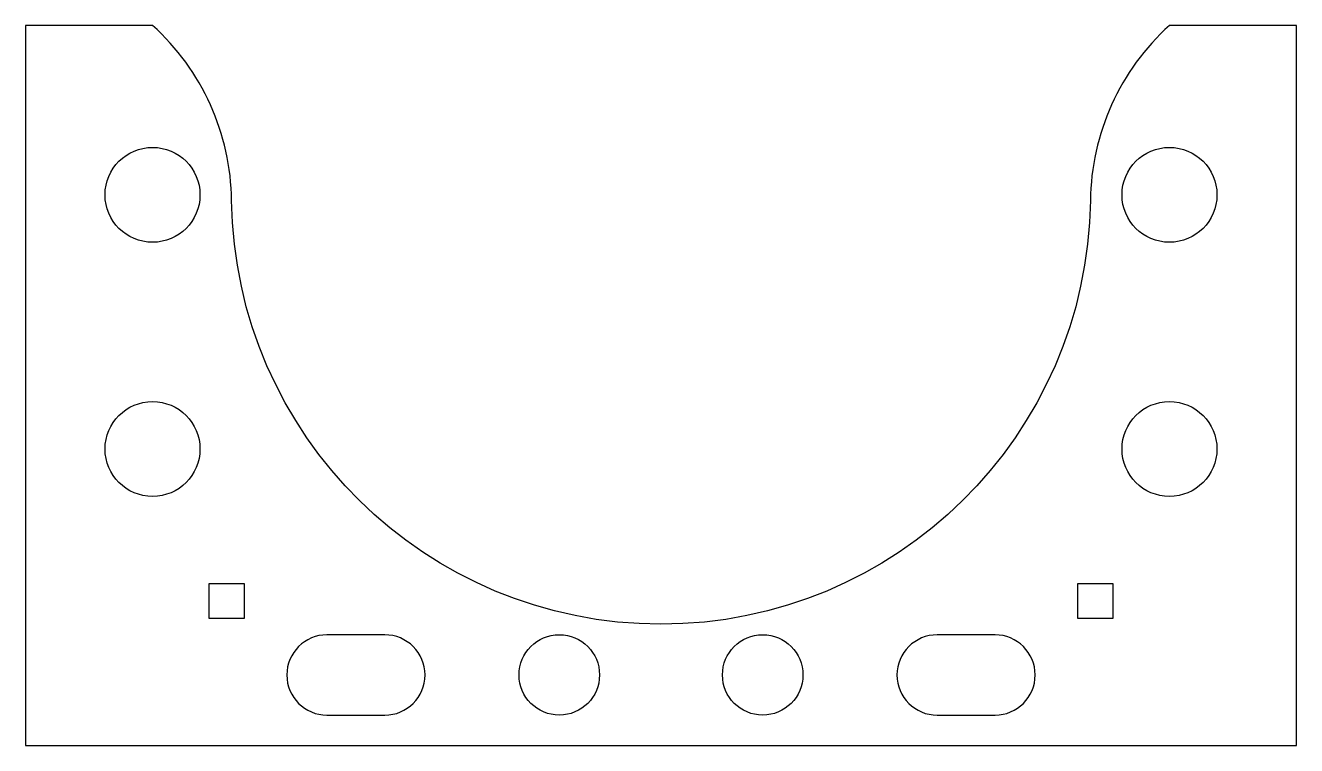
# Model space of a CAD drawing. Header units: millimetres. Extents: x -56 to 56, y 45 to 108.
import ezdxf

# ---------------------------------------------------------------- set-up
doc = ezdxf.new("R2010")
doc.units = ezdxf.units.MM
doc.layers.get('0').update_dxf_attribs({"linetype": 'CONTINUOUS'})

msp = doc.modelspace()

# ---------------------------------------------------------------- linework, layer by layer
for points in [[(-45, 108.43), (-56.25, 108.43), (-56.25, 44.68), (56.25, 44.68), (56.25, 108.43), (45, 108.43, 0.208467), (38, 92.92, -0.986841), (-38, 92.92, 0.208467)], [(-29.56, 54.48, 1), (-29.56, 47.37), (-24.44, 47.37, 1), (-24.44, 54.48)], [(24.44, 54.48, 1), (24.44, 47.37), (29.56, 47.37, 1), (29.56, 54.48)]]:
    msp.add_lwpolyline(points, format="xyb", close=True)
for points in [[(-40, 59.03), (-36.9, 59.03), (-36.9, 55.93), (-40, 55.93)], [(40, 59.03), (40, 55.93), (36.9, 55.93), (36.9, 59.03)]]:
    msp.add_lwpolyline(points, close=True)
for centre, radius in [((-45, 93.43), 4.2), ((45, 93.43), 4.2), ((-45, 70.93), 4.2), ((45, 70.93), 4.2), ((-9, 50.93), 3.56), ((9, 50.93), 3.56)]:
    msp.add_circle(centre, radius)

doc.saveas('drawing.dxf')
